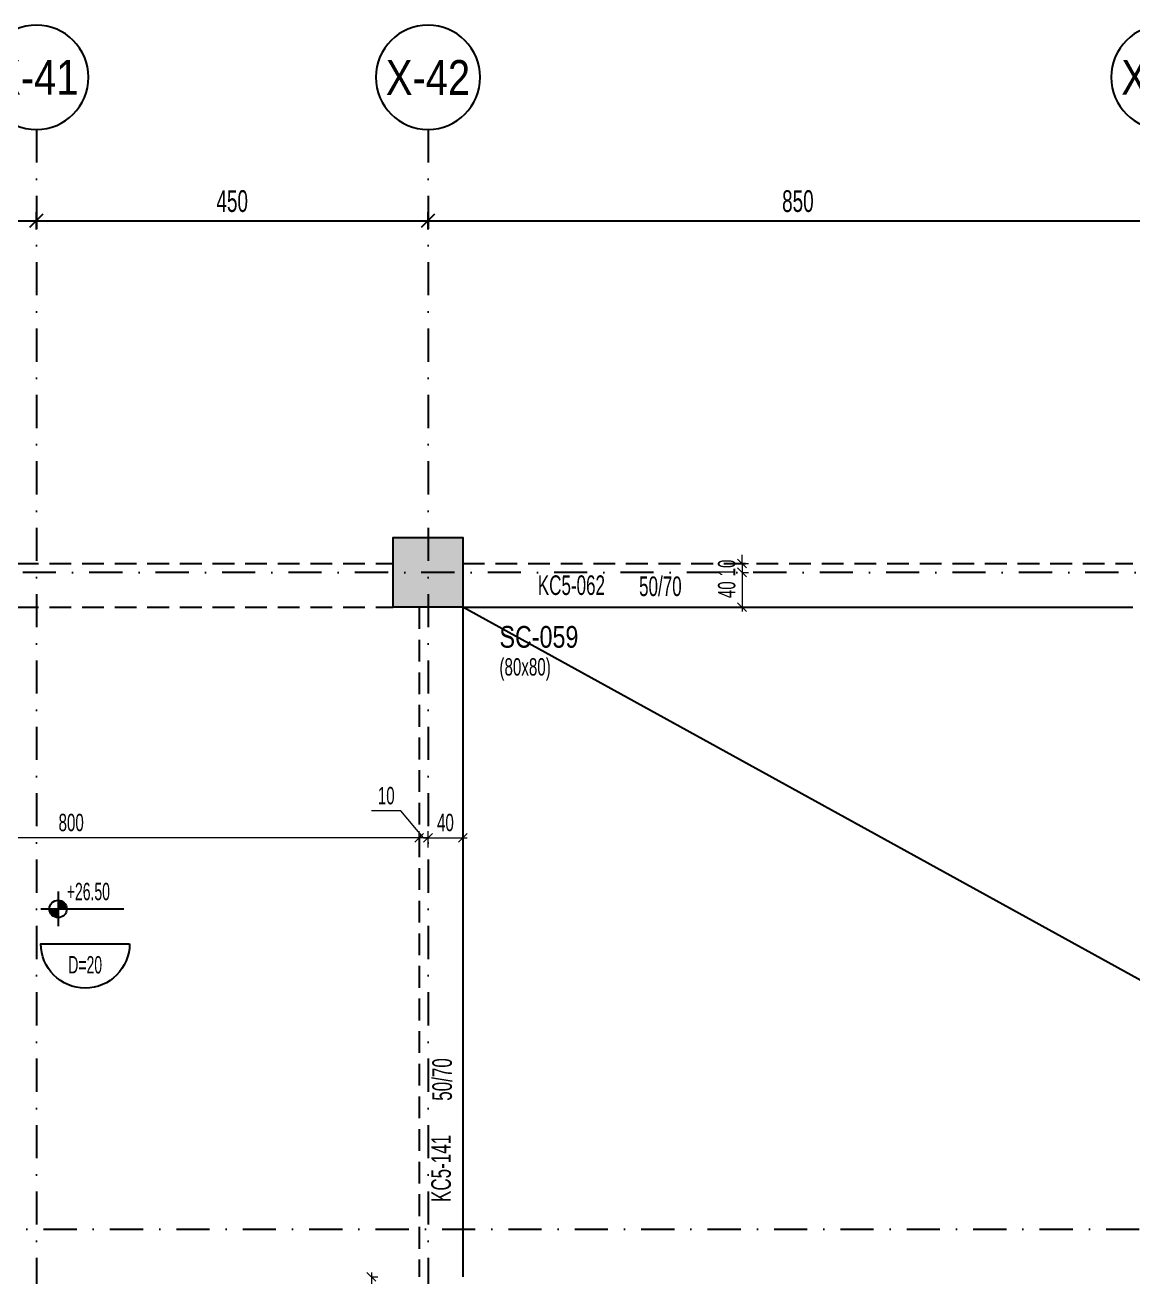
# Model space of a CAD drawing. Header units: millimetres. Extents: x -10495 to 38910, y -777 to 43288.
# Drawn here: x 1237 to 2510, y 2590 to 4029 of the extents above; entities that cross this region are included whole.
import ezdxf
from ezdxf.enums import TextEntityAlignment as Align

# ---------------------------------------------------------------- set-up
doc = ezdxf.new("R2010")
doc.units = ezdxf.units.MM
doc.header["$LTSCALE"] = 100
doc.header["$PDSIZE"] = -100
doc.linetypes.add('DASHDOT', pattern=[25.4, 12.7, -6.35, 0, -6.35])
doc.linetypes.add('HIDDEN', pattern=[0.375, 0.25, -0.125])
for name, color, linetype in [('AKS BALON_ULK', 9, 'Continuous'), ('AKS YAZI_ULK', 20, 'Continuous'), ('AKS_ULK', 8, 'DASHDOT'), ('BOSLUK SEMBOL_ULK', 118, 'Continuous'), ('KOLON-PERDE CEKIRDEK_ULK', 4, 'Continuous'), ('KOT_ULK', 7, 'Continuous'), ('OLCU DIS_ULK', 7, 'Continuous'), ('TARAMA SOLID_ULK', 251, 'Continuous')]:
    doc.layers.add(name, color=color, linetype=linetype)
for name, color, linetype, lineweight in [('DOSEME ISMI_ULK', 244, 'Continuous', 25), ('KIRIS BOYUT_ULK', 232, 'Continuous', 13), ('KIRIS CIZGI DUZ_ULK', 41, 'Continuous', 25), ('KIRIS CIZGI KESIK_ULK', 41, 'HIDDEN', 25), ('KIRIS ISIM_ULK', 221, 'Continuous', 13), ('KOLON BOYUT_ULK', 255, 'Continuous', 13), ('KOLON ISIM_ULK', 91, 'Continuous', 13), ('OLCU IC_ULK', 146, 'Continuous', 18)]:
    doc.layers.add(name, color=color, linetype=linetype, lineweight=lineweight)
doc.styles.add('ULK-SIMPLXTW.shx', font='ARIALN.TTF')
doc.styles.add('ulkr-simplxtw.shx', font='ulkr-simplxtw.shx', dxfattribs={"width": 0.65})
doc.dimstyles.new('1-100-DIS_ULK', dxfattribs={"dimscale": 100, "dimtxt": 0.25, "dimasz": 0.15, "dimexe": 0.1, "dimexo": 0.1, "dimgap": 0.1, "dimtad": 1, "dimdec": 0, "dimzin": 9, "dimdsep": 46, "dimtxsty": 'ulkr-simplxtw.shx', "dimblk": 'OBLIQUE', "dimcen": 0.1, "dimdle": 0.11, "dimclrd": 256, "dimclre": 256, "dimclrt": 3, "dimadec": 0, "dimazin": 0, "dimtfac": 1, "dimtdec": 0, "dimtix": 1, "dimtmove": 1, "dimatfit": 3, "dimldrblk": 'OBLIQUE', "dimfxl": 1, "dimtolj": 1, "dimtzin": 12, "dimarcsym": 0})
doc.dimstyles.new('1-100-IC_ULK', dxfattribs={"dimscale": 10, "dimtxt": 2, "dimasz": 1, "dimexe": 0.75, "dimexo": 1, "dimgap": 0.75, "dimtad": 1, "dimdec": 1, "dimzin": 9, "dimdsep": 46, "dimtxsty": 'ulkr-simplxtw.shx', "dimblk": 'OBLIQUE', "dimcen": 0.1, "dimdle": 0.5, "dimclrd": 146, "dimclre": 146, "dimclrt": 2, "dimadec": 0, "dimazin": 2, "dimtfac": 1, "dimtdec": 1, "dimtix": 1, "dimtmove": 2, "dimatfit": 3, "dimldrblk": 'OBLIQUE', "dimfxl": 1, "dimtolj": 1, "dimtzin": 0, "dimlwd": -1, "dimlwe": -1, "dimarcsym": 0})

# ---------------------------------------------------------------- blocks, each defined once
blk = doc.blocks.new('AKS SEMBOL_ULK')
at = {"layer": 'AKS BALON_ULK', "linetype": 'ByBlock'}
blk.add_circle((0, -41.2), 60, dxfattribs=at)
at = {"layer": 'AKS YAZI_ULK', "style": 'ULK-SIMPLXTW.shx'}
blk.add_attdef('1', text='', height=40, dxfattribs=at).set_placement((0, -41.2), align=Align.MIDDLE)
blk = doc.blocks.new('_Oblique')
at = {"color": 0, "linetype": 'ByBlock', "lineweight": -2}
blk.add_line((-0.5, -0.5), (0.5, 0.5), dxfattribs=at)
blk = doc.blocks.new('*D1387')
at = {"layer": 'Defpoints', "color": 0, "transparency": 16777216}
for p in [(1250, 3804.1), (850, 3784.1), (1250, 3784.1)]:
    blk.add_point(p, dxfattribs=at)
at = {"layer": 'OLCU DIS_ULK', "lineweight": -2, "transparency": 16777216}
for p, q in [((850, 3794.1), (850, 3814.1)), ((1250, 3794.1), (1250, 3814.1)), ((839, 3804.1), (1261, 3804.1))]:
    blk.add_line(p, q, dxfattribs=at)
at = {"layer": 'OLCU DIS_ULK', "lineweight": -2, "transparency": 16777216, "xscale": 15, "yscale": 15, "zscale": 15, "rotation": 180}
blk.add_blockref('_Oblique', (850, 3804.1), dxfattribs=at)
at = {"layer": 'OLCU DIS_ULK', "lineweight": -2, "transparency": 16777216, "xscale": 15, "yscale": 15, "zscale": 15}
blk.add_blockref('_Oblique', (1250, 3804.1), dxfattribs=at)
at = {"layer": 'OLCU DIS_ULK', "color": 3, "transparency": 16777216, "insert": (1050, 3826.6), "char_height": 25, "attachment_point": 5, "style": 'ulkr-simplxtw.shx'}
blk.add_mtext('\\A1;400', dxfattribs=at)
blk = doc.blocks.new('*D1388')
at = {"layer": 'Defpoints', "color": 0, "transparency": 16777216}
for p in [(2550, 3804.1), (1700, 3784.1), (2550, 3784.1)]:
    blk.add_point(p, dxfattribs=at)
at = {"layer": 'OLCU DIS_ULK', "lineweight": -2, "transparency": 16777216}
for p, q in [((1700, 3794.1), (1700, 3814.1)), ((2550, 3794.1), (2550, 3814.1)), ((1689, 3804.1), (2561, 3804.1))]:
    blk.add_line(p, q, dxfattribs=at)
at = {"layer": 'OLCU DIS_ULK', "lineweight": -2, "transparency": 16777216, "xscale": 15, "yscale": 15, "zscale": 15, "rotation": 180}
blk.add_blockref('_Oblique', (1700, 3804.1), dxfattribs=at)
at = {"layer": 'OLCU DIS_ULK', "lineweight": -2, "transparency": 16777216, "xscale": 15, "yscale": 15, "zscale": 15}
blk.add_blockref('_Oblique', (2550, 3804.1), dxfattribs=at)
at = {"layer": 'OLCU DIS_ULK', "color": 3, "transparency": 16777216, "insert": (2125, 3826.6), "char_height": 25, "attachment_point": 5, "style": 'ulkr-simplxtw.shx'}
blk.add_mtext('\\A1;850', dxfattribs=at)
blk = doc.blocks.new('*D1412')
at = {"layer": 'Defpoints', "color": 0, "transparency": 16777216}
for p in [(1700, 3804.1), (1250, 3784.1), (1700, 3784.1)]:
    blk.add_point(p, dxfattribs=at)
at = {"layer": 'OLCU DIS_ULK', "lineweight": -2, "transparency": 16777216}
for p, q in [((1250, 3794.1), (1250, 3814.1)), ((1700, 3794.1), (1700, 3814.1)), ((1239, 3804.1), (1711, 3804.1))]:
    blk.add_line(p, q, dxfattribs=at)
at = {"layer": 'OLCU DIS_ULK', "lineweight": -2, "transparency": 16777216, "xscale": 15, "yscale": 15, "zscale": 15, "rotation": 180}
blk.add_blockref('_Oblique', (1250, 3804.1), dxfattribs=at)
at = {"layer": 'OLCU DIS_ULK', "lineweight": -2, "transparency": 16777216, "xscale": 15, "yscale": 15, "zscale": 15}
blk.add_blockref('_Oblique', (1700, 3804.1), dxfattribs=at)
at = {"layer": 'OLCU DIS_ULK', "color": 3, "transparency": 16777216, "insert": (1475, 3826.6), "char_height": 25, "attachment_point": 5, "style": 'ulkr-simplxtw.shx'}
blk.add_mtext('\\A1;450', dxfattribs=at)
blk = doc.blocks.new('*U20')
at = {"layer": 'KOT_ULK'}
h = blk.add_hatch(color=251, dxfattribs=at)
h.dxf.hatch_style = 1
h.paths.add_polyline_path([(0, 0), (-10, 0, 0.414214), (0, -10)])
h = blk.add_hatch(color=251, dxfattribs=at)
h.dxf.hatch_style = 1
h.paths.add_polyline_path([(10, 0, 0.414214), (0, 10), (0, 0)])
at = {"layer": 'KOT_ULK', "color": 12}
for p, q in [((0, 20), (0, -20)), ((-20, 0), (75.6, 0))]:
    blk.add_line(p, q, dxfattribs=at)
blk.add_circle((0, 0), 10, dxfattribs=at)
at = {"layer": 'KOT_ULK', "style": 'ulkr-simplxtw.shx', "width": 0.6}
for tag, p in [('6', (10, 145)), ('5', (10, 118)), ('4', (10, 91)), ('3', (10, 64)), ('2', (10, 37)), ('1', (10, 10))]:
    blk.add_attdef(tag, p, '', height=20, dxfattribs=at)
at = {"layer": 'KOT_ULK', "color": 242, "style": 'ulkr-simplxtw.shx', "width": 0.65}
blk.add_attdef('NOT', text='', height=20, dxfattribs=at).set_placement((14.8, -10), align=Align.TOP_LEFT)
blk = doc.blocks.new('Döşeme kalınğı_ULK')
at = {"layer": 'DOSEME ISMI_ULK', "color": 12}
blk.add_lwpolyline([(51, 0, -1), (-51, 0)], format="xyb", close=True, dxfattribs=at)
at = {"layer": 'DOSEME ISMI_ULK', "style": 'ulkr-simplxtw.shx', "width": 0.6}
blk.add_attdef('1', text='', height=20, dxfattribs=at).set_placement((0, -14.2), align=Align.TOP_CENTER)
blk = doc.blocks.new('*U31')
at = {"layer": 'KOLON BOYUT_ULK', "style": 'ulkr-simplxtw.shx', "width": 0.65}
blk.add_attdef('2', text='', height=20, dxfattribs=at).set_placement((0, -37), align=Align.TOP_LEFT)
at = {"layer": 'KOLON ISIM_ULK', "style": 'ulkr-simplxtw.shx', "width": 0.8}
blk.add_attdef('1', text='', height=25, dxfattribs=at).set_placement((0, 0), align=Align.TOP_LEFT)
blk = doc.blocks.new('*D1339')
at = {"layer": 'Defpoints', "color": 0, "transparency": 16777216}
for p in [(2035.8, 3410), (2035.8, 3400), (2060.8, 3400)]:
    blk.add_point(p, dxfattribs=at)
at = {"layer": 'OLCU IC_ULK', "color": 146, "transparency": 16777216}
for p, q in [((2060.8, 3410), (2060.8, 3420)), ((2060.8, 3410), (2060.8, 3400)), ((2060.8, 3400), (2060.8, 3390))]:
    blk.add_line(p, q, dxfattribs=at)
at = {"layer": 'OLCU IC_ULK', "color": 146, "linetype": 'Continuous', "transparency": 16777216}
for p, q in [((2060.8, 3410), (2068.3, 3410)), ((2060.8, 3400), (2068.3, 3400))]:
    blk.add_line(p, q, dxfattribs=at)
at = {"layer": 'OLCU IC_ULK', "color": 146, "transparency": 16777216, "xscale": 10, "yscale": 10, "zscale": 10}
for p, rotation in [((2060.8, 3410), 270), ((2060.8, 3400), 90)]:
    blk.add_blockref('_Oblique', p, dxfattribs=dict(at, rotation=rotation))
at = {"layer": 'OLCU IC_ULK', "color": 2, "transparency": 16777216, "insert": (2043.3, 3405), "char_height": 20, "attachment_point": 5, "rotation": 90, "style": 'ulkr-simplxtw.shx'}
blk.add_mtext('\\A1;10', dxfattribs=at)
blk = doc.blocks.new('*D1340')
at = {"layer": 'Defpoints', "color": 0, "transparency": 16777216}
for p in [(2035.8, 3400), (2035.8, 3360), (2060.8, 3360)]:
    blk.add_point(p, dxfattribs=at)
at = {"layer": 'OLCU IC_ULK', "color": 146, "transparency": 16777216}
blk.add_line((2060.8, 3405), (2060.8, 3355), dxfattribs=at)
at = {"layer": 'OLCU IC_ULK', "color": 146, "linetype": 'Continuous', "transparency": 16777216}
for p, q in [((2060.8, 3400), (2068.3, 3400)), ((2060.8, 3360), (2068.3, 3360))]:
    blk.add_line(p, q, dxfattribs=at)
at = {"layer": 'OLCU IC_ULK', "color": 146, "transparency": 16777216, "xscale": 10, "yscale": 10, "zscale": 10}
for p, rotation in [((2060.8, 3400), 90), ((2060.8, 3360), 270)]:
    blk.add_blockref('_Oblique', p, dxfattribs=dict(at, rotation=rotation))
at = {"layer": 'OLCU IC_ULK', "color": 2, "transparency": 16777216, "insert": (2043.3, 3380), "char_height": 20, "attachment_point": 5, "rotation": 90, "style": 'ulkr-simplxtw.shx'}
blk.add_mtext('\\A1;40', dxfattribs=at)
blk = doc.blocks.new('*D1233')
at = {"layer": 'Defpoints', "color": 0, "transparency": 16777216}
for p in [(1609.9, 2590), (1609.9, 2550), (1634.9, 2550)]:
    blk.add_point(p, dxfattribs=at)
at = {"layer": 'OLCU IC_ULK', "color": 146, "transparency": 16777216}
blk.add_line((1634.9, 2595), (1634.9, 2545), dxfattribs=at)
at = {"layer": 'OLCU IC_ULK', "color": 146, "linetype": 'Continuous', "transparency": 16777216}
for p, q in [((1634.9, 2590), (1642.4, 2590)), ((1634.9, 2550), (1642.4, 2550))]:
    blk.add_line(p, q, dxfattribs=at)
at = {"layer": 'OLCU IC_ULK', "color": 146, "transparency": 16777216, "xscale": 10, "yscale": 10, "zscale": 10}
for p, rotation in [((1634.9, 2590), 90), ((1634.9, 2550), 270)]:
    blk.add_blockref('_Oblique', p, dxfattribs=dict(at, rotation=rotation))
at = {"layer": 'OLCU IC_ULK', "color": 2, "transparency": 16777216, "insert": (1617.4, 2570), "char_height": 20, "attachment_point": 5, "rotation": 90, "style": 'ulkr-simplxtw.shx'}
blk.add_mtext('\\A1;40', dxfattribs=at)
blk = doc.blocks.new('*D1282')
at = {"layer": 'Defpoints', "color": 0, "transparency": 16777216}
for p in [(1740, 3094.8), (1700, 3073.5), (1740, 3073.5)]:
    blk.add_point(p, dxfattribs=at)
at = {"layer": 'OLCU IC_ULK', "color": 146, "transparency": 16777216}
blk.add_line((1695, 3094.8), (1745, 3094.8), dxfattribs=at)
at = {"layer": 'OLCU IC_ULK', "color": 146, "linetype": 'Continuous', "transparency": 16777216}
for p, q in [((1700, 3083.5), (1700, 3102.3)), ((1740, 3083.5), (1740, 3102.3))]:
    blk.add_line(p, q, dxfattribs=at)
at = {"layer": 'OLCU IC_ULK', "color": 146, "transparency": 16777216, "xscale": 10, "yscale": 10, "zscale": 10, "rotation": 180}
blk.add_blockref('_Oblique', (1700, 3094.8), dxfattribs=at)
at = {"layer": 'OLCU IC_ULK', "color": 146, "transparency": 16777216, "xscale": 10, "yscale": 10, "zscale": 10}
blk.add_blockref('_Oblique', (1740, 3094.8), dxfattribs=at)
at = {"layer": 'OLCU IC_ULK', "color": 2, "transparency": 16777216, "insert": (1720, 3112.3), "char_height": 20, "attachment_point": 5, "style": 'ulkr-simplxtw.shx'}
blk.add_mtext('\\A1;40', dxfattribs=at)
blk = doc.blocks.new('*D1283')
at = {"layer": 'Defpoints', "color": 0, "transparency": 16777216}
for p in [(1690, 3094.8), (1690, 3073.5), (1700, 3073.5)]:
    blk.add_point(p, dxfattribs=at)
at = {"layer": 'OLCU IC_ULK', "color": 146, "transparency": 16777216}
for p, q in [((1668.8, 3125.7), (1635.2, 3125.7)), ((1695, 3094.8), (1668.8, 3125.7)), ((1690, 3094.8), (1680, 3094.8)), ((1700, 3094.8), (1690, 3094.8)), ((1700, 3094.8), (1690, 3094.8)), ((1700, 3094.8), (1710, 3094.8))]:
    blk.add_line(p, q, dxfattribs=at)
at = {"layer": 'OLCU IC_ULK', "color": 146, "linetype": 'Continuous', "transparency": 16777216}
for p, q in [((1690, 3083.5), (1690, 3102.3)), ((1700, 3083.5), (1700, 3102.3))]:
    blk.add_line(p, q, dxfattribs=at)
at = {"layer": 'OLCU IC_ULK', "color": 146, "transparency": 16777216, "xscale": 10, "yscale": 10, "zscale": 10}
blk.add_blockref('_Oblique', (1690, 3094.8), dxfattribs=at)
at = {"layer": 'OLCU IC_ULK', "color": 146, "transparency": 16777216, "xscale": 10, "yscale": 10, "zscale": 10, "rotation": 180}
blk.add_blockref('_Oblique', (1700, 3094.8), dxfattribs=at)
at = {"layer": 'OLCU IC_ULK', "color": 2, "transparency": 16777216, "insert": (1652, 3143.2), "char_height": 20, "attachment_point": 5, "style": 'ulkr-simplxtw.shx'}
blk.add_mtext('\\A1;10', dxfattribs=at)
blk = doc.blocks.new('*D1284')
at = {"layer": 'Defpoints', "color": 0, "transparency": 16777216}
for p in [(890, 3094.8), (890, 3073.5), (1690, 3073.5)]:
    blk.add_point(p, dxfattribs=at)
at = {"layer": 'OLCU IC_ULK', "color": 146, "transparency": 16777216}
blk.add_line((1695, 3094.8), (885, 3094.8), dxfattribs=at)
at = {"layer": 'OLCU IC_ULK', "color": 146, "linetype": 'Continuous', "transparency": 16777216}
for p, q in [((890, 3083.5), (890, 3102.3)), ((1690, 3083.5), (1690, 3102.3))]:
    blk.add_line(p, q, dxfattribs=at)
at = {"layer": 'OLCU IC_ULK', "color": 146, "transparency": 16777216, "xscale": 10, "yscale": 10, "zscale": 10, "rotation": 180}
blk.add_blockref('_Oblique', (890, 3094.8), dxfattribs=at)
at = {"layer": 'OLCU IC_ULK', "color": 146, "transparency": 16777216, "xscale": 10, "yscale": 10, "zscale": 10}
blk.add_blockref('_Oblique', (1690, 3094.8), dxfattribs=at)
at = {"layer": 'OLCU IC_ULK', "color": 2, "transparency": 16777216, "insert": (1290, 3112.3), "char_height": 20, "attachment_point": 5, "style": 'ulkr-simplxtw.shx'}
blk.add_mtext('\\A1;800', dxfattribs=at)
blk = doc.blocks.new('Kiriş_Sembol_ULK')
at = {"layer": 'KIRIS BOYUT_ULK', "style": 'ulkr-simplxtw.shx', "width": 0.65}
blk.add_attdef('B', text='', height=25, dxfattribs=at).set_placement((21, 0.4), align=Align.MIDDLE_LEFT)
at = {"layer": 'KIRIS ISIM_ULK', "style": 'ulkr-simplxtw.shx', "width": 0.65}
blk.add_attdef('K', text='', height=25, dxfattribs=at).set_placement((-18.2, 12.9), align=Align.TOP_RIGHT)

msp = doc.modelspace()

# ---------------------------------------------------------------- hatches: boundary and pattern name
at = {"layer": 'TARAMA SOLID_ULK'}
h = msp.add_hatch(color=256, dxfattribs=at)
h.dxf.hatch_style = 1
h.paths.add_polyline_path([(1740, 3360), (1660, 3360), (1660, 3440), (1740, 3440)])

# ---------------------------------------------------------------- linework, layer by layer
at = {"layer": 'AKS_ULK', "ltscale": 0.03}
for points in [[(1250, 3909.14), (1250, -656.87)], [(1700, 3909.14), (1700, -656.87)], [(6766.16, 3400), (-775.51, 3400)], [(-775.51, 2670), (-725.51, 2670), (-725.51, 2645), (6716.16, 2645), (6716.16, 2720), (6766.16, 2720)]]:
    msp.add_lwpolyline(points, dxfattribs=at)
at = {"layer": 'BOSLUK SEMBOL_ULK'}
msp.add_lwpolyline([(4210, 1740), (2811.25, 2580.48), (3154.82, 2580.48), (1740, 3360)], dxfattribs=at)
at = {"layer": 'KIRIS CIZGI DUZ_ULK'}
for q in [(2510, 3360), (1740, 2590)]:
    msp.add_line((1740, 3360), q, dxfattribs=at)
at = {"layer": 'KIRIS CIZGI KESIK_ULK'}
for p, q in [((890, 3410), (1660, 3410)), ((1740, 3410), (2510, 3410)), ((890, 3360), (1660, 3360)), ((1690, 3360), (1690, 2590))]:
    msp.add_line(p, q, dxfattribs=at)
at = {"layer": 'KOLON-PERDE CEKIRDEK_ULK'}
msp.add_lwpolyline([(1740, 3360), (1660, 3360), (1660, 3440), (1740, 3440)], close=True, dxfattribs=at)

# ---------------------------------------------------------------- block references
at = {"layer": 'AKS_ULK', "linetype": 'ByBlock'}
ref = msp.add_blockref('AKS SEMBOL_ULK', (1250, 3927.89), dxfattribs=dict(at, xscale=-1, rotation=180))
ref.add_attrib('1', 'X-41', dxfattribs={"layer": 'AKS YAZI_ULK', "height": 40, "style": 'ULK-SIMPLXTW.shx'}).set_placement((1250, 3969.14), align=Align.MIDDLE)
ref = msp.add_blockref('AKS SEMBOL_ULK', (1700, 3927.89), dxfattribs=dict(at, xscale=-1, rotation=180))
ref.add_attrib('1', 'X-42', dxfattribs={"layer": 'AKS YAZI_ULK', "height": 40, "style": 'ULK-SIMPLXTW.shx'}).set_placement((1700, 3969.14), align=Align.MIDDLE)
ref = msp.add_blockref('AKS SEMBOL_ULK', (2545, 3927.89), dxfattribs=dict(at, xscale=-1, rotation=180))
ref.add_attrib('1', 'X-43', dxfattribs={"layer": 'AKS YAZI_ULK', "height": 40, "style": 'ULK-SIMPLXTW.shx'}).set_placement((2545, 3969.14), align=Align.MIDDLE)
at = {"layer": 'DOSEME ISMI_ULK'}
msp.add_blockref('Döşeme kalınğı_ULK', (1306.1, 2973.1), dxfattribs=at).add_auto_attribs({'1': 'D=20'})
at = {"layer": 'KIRIS ISIM_ULK'}
ref = msp.add_blockref('Kiriş_Sembol_ULK', (1921.53, 3383.56), dxfattribs=at)
ref.add_attrib('B', '50/70', dxfattribs={"layer": 'KIRIS BOYUT_ULK', "height": 22.5, "style": 'ulkr-simplxtw.shx', "width": 0.65}).set_placement((1942.54, 3384), align=Align.MIDDLE_LEFT)
ref.add_attrib('K', 'KC5-062', dxfattribs={"height": 22.5, "style": 'ulkr-simplxtw.shx', "width": 0.65}).set_placement((1903.37, 3396.5), align=Align.TOP_RIGHT)
ref = msp.add_blockref('Kiriş_Sembol_ULK', (1716.66, 2771.53), dxfattribs=dict(at, rotation=90))
ref.add_attrib('B', '50/70', dxfattribs={"layer": 'KIRIS BOYUT_ULK', "height": 22.5, "rotation": 90, "style": 'ulkr-simplxtw.shx', "width": 0.65}).set_placement((1716.21, 2792.54), align=Align.MIDDLE_LEFT)
ref.add_attrib('K', 'KC5-141', dxfattribs={"height": 22.5, "rotation": 90, "style": 'ulkr-simplxtw.shx', "width": 0.65}).set_placement((1703.71, 2753.38), align=Align.TOP_RIGHT)
at = {"layer": 'KOLON ISIM_ULK'}
msp.add_blockref('*U31', (1782.11, 3338.33), dxfattribs=at).add_auto_attribs({'1': 'SC-059', '2': '(80x80)'})
at = {"layer": 'KOT_ULK'}
ref = msp.add_blockref('*U20', (1275, 3013.1), dxfattribs=at)
ref.add_attrib('1', '+26.50', (1285, 3023.1), dxfattribs={"height": 20, "style": 'ulkr-simplxtw.shx', "width": 0.6})

# ---------------------------------------------------------------- dimensions: what is measured, and where the dimension line sits
at = {"layer": 'OLCU DIS_ULK'}
for base, p1, p2, picture, middle in [((1250, 3804.14), (850, 3784.14), (1250, 3784.14), '*D1387', (1050, 3826.64)), ((1700, 3804.14), (1250, 3784.14), (1700, 3784.14), '*D1412', (1475, 3826.64)), ((2550, 3804.14), (1700, 3784.14), (2550, 3784.14), '*D1388', (2125, 3826.64))]:
    dim = msp.add_linear_dim(base=base, p1=p1, p2=p2, dimstyle='1-100-DIS_ULK', dxfattribs=at)
    dim.commit()
    dim.dimension.update_dxf_attribs({"geometry": picture, "text_midpoint": middle})
at = {"layer": 'OLCU IC_ULK'}
for base, p1, p2, angle, override, picture, middle in [((2060.8, 3400), (2035.8, 3410), (2035.8, 3400), 90, {"dimfxl": 0, "dimfxlon": 1}, '*D1339', (2043.3, 3405)), ((2060.8, 3360), (2035.8, 3400), (2035.8, 3360), 90, {"dimfxl": 0, "dimfxlon": 1}, '*D1340', (2043.3, 3380)), ((890, 3094.8), (1690, 3073.52), (890, 3073.52), 180, {"dimfxl": 0}, '*D1284', (1290, 3112.3)), ((1740, 3094.8), (1700, 3073.52), (1740, 3073.52), 180, {"dimfxl": 0}, '*D1282', (1720, 3112.3)), ((1634.86, 2550), (1609.86, 2590), (1609.86, 2550), 90, {"dimfxl": 0, "dimfxlon": 1}, '*D1233', (1617.36, 2570))]:
    dim = msp.add_linear_dim(base=base, p1=p1, p2=p2, angle=angle, dimstyle='1-100-IC_ULK', override=override, dxfattribs=at)
    dim.commit()
    dim.dimension.update_dxf_attribs({"geometry": picture, "text_midpoint": middle})
dim = msp.add_linear_dim(base=(1690, 3094.8), p1=(1700, 3073.52), p2=(1690, 3073.52), angle=180, dimstyle='1-100-IC_ULK', override={"dimtad": 3, "dimtmove": 1, "dimfxl": 0}, dxfattribs=at)
dim.commit()
dim.dimension.update_dxf_attribs({"geometry": '*D1283', "text_midpoint": (1661.27, 3125.74), "dimtype": 160})

doc.saveas('drawing.dxf')
